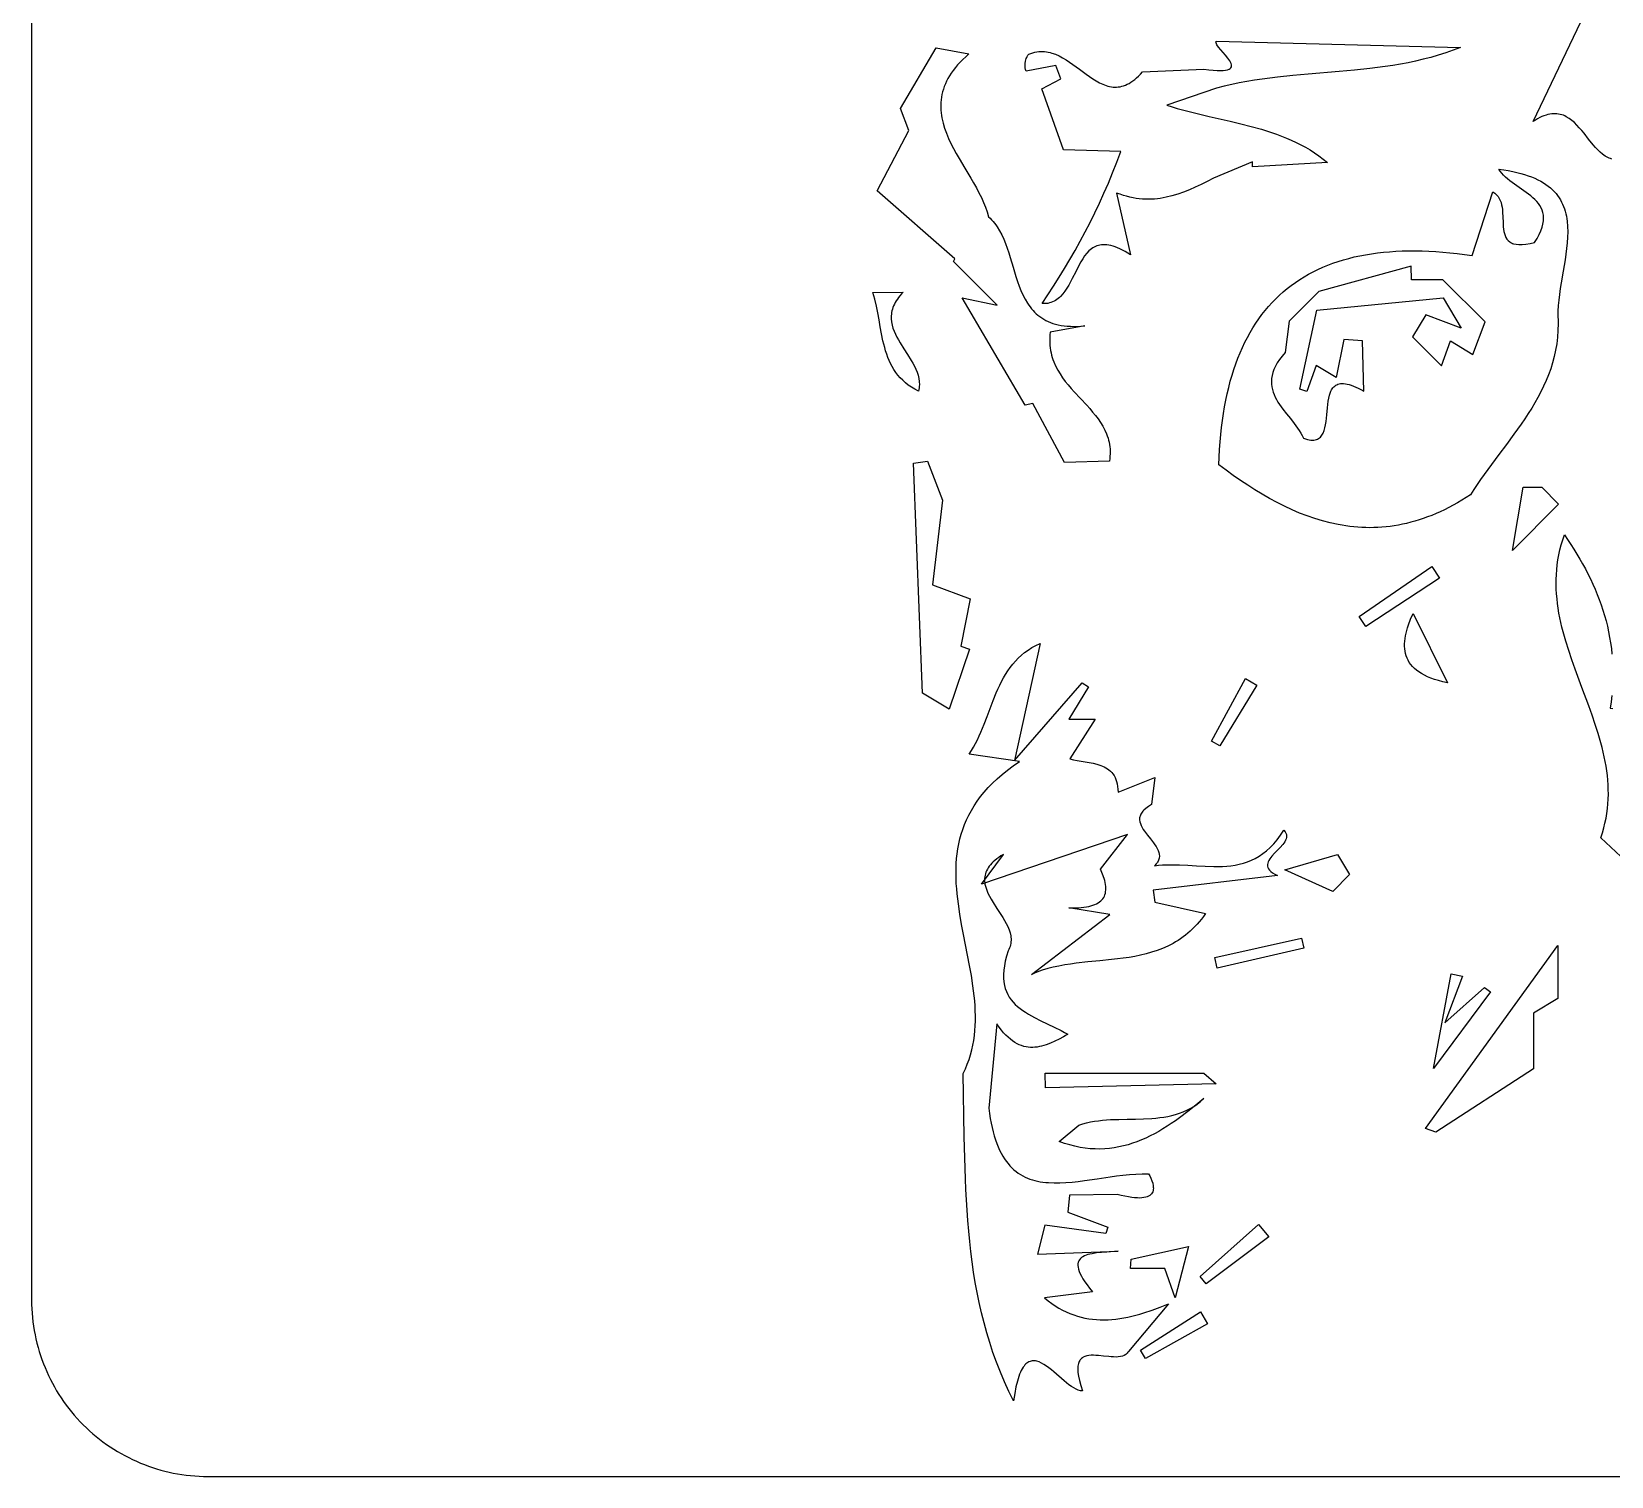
# Model space of a CAD drawing. Header units: metres. Extents: x 0 to 50, y 0 to 50.
# Drawn here: x 0 to 26.89, y 0 to 24.6 of the extents above; entities that cross this region are included whole.
import ezdxf

# ---------------------------------------------------------------- set-up
doc = ezdxf.new("R2010")
doc.units = ezdxf.units.M

msp = doc.modelspace()

# ---------------------------------------------------------------- linework, layer by layer
for points in [[(0, 47), (0, 3), (0, 3), (0.000924, 2.925508), (0.003687, 2.851239), (0.008277, 2.777221), (0.01468, 2.703487), (0.022884, 2.630066), (0.032877, 2.556991), (0.044646, 2.48429), (0.058177, 2.411996), (0.073458, 2.340139), (0.090477, 2.268749), (0.10922, 2.197857), (0.129676, 2.127495), (0.15183, 2.057692), (0.175671, 1.98848), (0.201186, 1.919889), (0.228361, 1.85195), (0.257185, 1.784694), (0.287645, 1.718151), (0.319727, 1.652352), (0.35342, 1.587329), (0.388709, 1.523111), (0.425584, 1.459729), (0.46403, 1.397215), (0.504035, 1.335598), (0.545587, 1.274911), (0.588672, 1.215182), (0.633279, 1.156444), (0.679394, 1.098726), (0.727004, 1.042061), (0.776097, 0.986477), (0.826659, 0.932006), (0.87868, 0.87868), (0.87868, 0.87868), (0.932006, 0.826659), (0.986477, 0.776097), (1.042061, 0.727004), (1.098726, 0.679394), (1.156444, 0.633279), (1.215182, 0.588672), (1.274911, 0.545587), (1.335598, 0.504035), (1.397215, 0.46403), (1.459729, 0.425584), (1.523111, 0.388709), (1.587329, 0.35342), (1.652352, 0.319727), (1.718151, 0.287645), (1.784693, 0.257185), (1.85195, 0.228361), (1.919889, 0.201186), (1.98848, 0.175671), (2.057692, 0.15183), (2.127495, 0.129676), (2.197857, 0.10922), (2.268749, 0.090477), (2.340139, 0.073458), (2.411996, 0.058177), (2.48429, 0.044646), (2.556991, 0.032877), (2.630066, 0.022884), (2.703487, 0.01468), (2.777221, 0.008277), (2.851239, 0.003687), (2.925508, 0.000924), (3, 0)], [(26.895899, 22.432988), (26.871667, 22.439734), (26.847981, 22.448216), (26.824808, 22.458345), (26.802118, 22.470034), (26.779879, 22.483193), (26.736631, 22.513575), (26.694814, 22.548784), (26.654178, 22.588118), (26.614474, 22.63087), (26.575452, 22.676336), (26.498453, 22.772591), (26.421185, 22.871246), (26.381826, 22.919711), (26.34165, 22.966662), (26.300409, 23.011394), (26.257851, 23.053202), (26.213727, 23.091382), (26.167788, 23.125229), (26.119784, 23.154037), (26.09493, 23.166332), (26.069466, 23.177103), (26.04336, 23.186262), (26.016583, 23.193721), (25.989101, 23.199393), (25.960885, 23.203188), (25.931903, 23.205018), (25.902124, 23.204797), (25.871516, 23.202435), (25.840049, 23.197845), (25.80769, 23.190938), (25.77441, 23.181626), (25.740177, 23.169822), (25.704959, 23.155437), (25.668725, 23.138382), (25.631444, 23.118571), (25.593085, 23.095915), (25.553617, 23.070325), (27.109662, 26.329383)], [(15.950078, 24.222714), (15.950078, 24.222714), (15.89751, 24.175701), (15.848453, 24.128838), (15.802827, 24.082124), (15.760551, 24.035557), (15.721542, 23.989136), (15.685721, 23.94286), (15.653005, 23.896726), (15.623315, 23.850733), (15.596568, 23.804879), (15.572684, 23.759163), (15.551581, 23.713583), (15.533178, 23.668138), (15.517394, 23.622826), (15.504148, 23.577645), (15.493359, 23.532594), (15.484946, 23.487671), (15.478827, 23.442874), (15.474921, 23.398202), (15.473148, 23.353654), (15.473426, 23.309227), (15.475673, 23.26492), (15.479809, 23.220732), (15.485753, 23.176661), (15.493424, 23.132705), (15.502739, 23.088862), (15.513619, 23.045132), (15.539747, 22.958), (15.571157, 22.871298), (15.607201, 22.785011), (15.64723, 22.699128), (15.690594, 22.613635), (15.736645, 22.528519), (15.784732, 22.443768), (15.884421, 22.275307), (15.984468, 22.10815), (16.033002, 22.025029), (16.079679, 21.942194), (16.123848, 21.859635), (16.164862, 21.777336), (16.202069, 21.695287), (16.234822, 21.613473), (16.262471, 21.531882), (16.284366, 21.450502), (16.284366, 21.450502), (16.312815, 21.424993), (16.339838, 21.398169), (16.365501, 21.370089), (16.389867, 21.340811), (16.413002, 21.310392), (16.434971, 21.278892), (16.475665, 21.212879), (16.512467, 21.143237), (16.545893, 21.070431), (16.576461, 20.994927), (16.604688, 20.91719), (16.631089, 20.837685), (16.656182, 20.756879), (16.704512, 20.593222), (16.75381, 20.429943), (16.780115, 20.349608), (16.808212, 20.270764), (16.838619, 20.193877), (16.871853, 20.119411), (16.90843, 20.047832), (16.948866, 19.979605), (16.970694, 19.946894), (16.99368, 19.915196), (17.017889, 19.884569), (17.043387, 19.855071), (17.070237, 19.82676), (17.098504, 19.799694), (17.128254, 19.773932), (17.159549, 19.749532), (17.192456, 19.726552), (17.227038, 19.705049), (17.26336, 19.685083), (17.301488, 19.666712), (17.341485, 19.649993), (17.383415, 19.634985), (17.427345, 19.621745), (17.473337, 19.610333), (17.521458, 19.600807), (17.571771, 19.593224), (17.62434, 19.587643), (17.679232, 19.584121), (17.73651, 19.582718), (17.796238, 19.583491), (17.858483, 19.586498), (17.923307, 19.591798), (17.335021, 19.485568), (17.335021, 19.485568), (17.330513, 19.437924), (17.32798, 19.391418), (17.327357, 19.346014), (17.32858, 19.301678), (17.331585, 19.258375), (17.336307, 19.216071), (17.342681, 19.174732), (17.350644, 19.134323), (17.360131, 19.094808), (17.371077, 19.056154), (17.383418, 19.018327), (17.39709, 18.98129), (17.428169, 18.909453), (17.463797, 18.840367), (17.503459, 18.773754), (17.546641, 18.709339), (17.592827, 18.646844), (17.641502, 18.585994), (17.692149, 18.52651), (17.744255, 18.468117), (17.85078, 18.353497), (17.956954, 18.239918), (18.008621, 18.182828), (18.058654, 18.125169), (18.106539, 18.066663), (18.151759, 18.007035), (18.1938, 17.946007), (18.232145, 17.883303), (18.266281, 17.818647), (18.295692, 17.75176), (18.308464, 17.717395), (18.319862, 17.682368), (18.329821, 17.646646), (18.338276, 17.610193), (18.345163, 17.572975), (18.350419, 17.534958), (18.353977, 17.496107), (18.355775, 17.456387), (18.355747, 17.415764), (18.35383, 17.374204), (18.349958, 17.331671), (18.344067, 17.288131), (17.579003, 17.26386), (17.042462, 18.269874), (16.910996, 18.241702), (15.837441, 20.071309), (16.436051, 19.943035), (15.689705, 20.689381), (15.713234, 20.730902), (14.39111, 21.889464), (14.929646, 22.919912), (14.788369, 23.292369), (15.394664, 24.326636), (15.950078, 24.222714)], [(24.320646, 24.334966), (24.320646, 24.334966), (24.194502, 24.286366), (24.067773, 24.241927), (23.940493, 24.201408), (23.812697, 24.164565), (23.684422, 24.131156), (23.555702, 24.10094), (23.426572, 24.073673), (23.297068, 24.049113), (23.167226, 24.027019), (23.037079, 24.007147), (22.906665, 23.989256), (22.776018, 23.973103), (22.514166, 23.945041), (22.251806, 23.921024), (21.726692, 23.877368), (21.464503, 23.853852), (21.202936, 23.826626), (21.072474, 23.811015), (20.942274, 23.793751), (20.81237, 23.774589), (20.682798, 23.753288), (20.553594, 23.729606), (20.424792, 23.7033), (20.296428, 23.674127), (20.168538, 23.641846), (19.320402, 23.350123), (19.320402, 23.350123), (19.409458, 23.322415), (19.498888, 23.29614), (19.678626, 23.247246), (19.859136, 23.20215), (20.039936, 23.159563), (20.400482, 23.076757), (20.579266, 23.03396), (20.756414, 22.988513), (20.931447, 22.939128), (21.018019, 22.912555), (21.103882, 22.884514), (21.188976, 22.854843), (21.273239, 22.823382), (21.356613, 22.789969), (21.439037, 22.754443), (21.52045, 22.716642), (21.600793, 22.676407), (21.680005, 22.633574), (21.758027, 22.587984), (21.834798, 22.539474), (21.910257, 22.487885), (21.984346, 22.433054), (22.057003, 22.37482), (20.779952, 22.298689), (20.781862, 22.386767), (20.115119, 22.105008), (20.115119, 22.105008), (20.010113, 22.052052), (19.907079, 22.00159), (19.805653, 21.954155), (19.705468, 21.910276), (19.60616, 21.870485), (19.507363, 21.835314), (19.408711, 21.805292), (19.309839, 21.78095), (19.260206, 21.771076), (19.210381, 21.762821), (19.160318, 21.756252), (19.109972, 21.751434), (19.059296, 21.748436), (19.008246, 21.747322), (18.956775, 21.748159), (18.904838, 21.751013), (18.852388, 21.755952), (18.799381, 21.763041), (18.745771, 21.772347), (18.691512, 21.783935), (18.636557, 21.797873), (18.580863, 21.814227), (18.524382, 21.833063), (18.46707, 21.854448), (18.703867, 20.79916), (18.703867, 20.79916), (18.656081, 20.829707), (18.610122, 20.857064), (18.56594, 20.881319), (18.523482, 20.902559), (18.482698, 20.920872), (18.443538, 20.936345), (18.405948, 20.949066), (18.36988, 20.959123), (18.33528, 20.966602), (18.302099, 20.971592), (18.270286, 20.97418), (18.239788, 20.974454), (18.210556, 20.9725), (18.182538, 20.968408), (18.155682, 20.962263), (18.129938, 20.954155), (18.105255, 20.944169), (18.081581, 20.932394), (18.058866, 20.918918), (18.037058, 20.903828), (18.016106, 20.887211), (17.99596, 20.869154), (17.957877, 20.829075), (17.922402, 20.78429), (17.889126, 20.735499), (17.857638, 20.683403), (17.827532, 20.628703), (17.769826, 20.514287), (17.712737, 20.397856), (17.683402, 20.340635), (17.652994, 20.28501), (17.621105, 20.231683), (17.587327, 20.181353), (17.551249, 20.134721), (17.512464, 20.092487), (17.491929, 20.073238), (17.470563, 20.055351), (17.448316, 20.038914), (17.425136, 20.024014), (17.400973, 20.010738), (17.375775, 19.999175), (17.349492, 19.989412), (17.322071, 19.981536), (17.293463, 19.975635), (17.263616, 19.971796), (17.232478, 19.970107), (17.2, 19.970656), (17.2, 19.970656), (17.298373, 20.119088), (17.394875, 20.268299), (17.48948, 20.418507), (17.582164, 20.569933), (17.672902, 20.722796), (17.76167, 20.877314), (17.848443, 21.033708), (17.933196, 21.192195), (18.015904, 21.352997), (18.096544, 21.516331), (18.175089, 21.682418), (18.251517, 21.851476), (18.325801, 22.023724), (18.397918, 22.199383), (18.467842, 22.378671), (18.535549, 22.561808), (17.561483, 22.588324), (17.194403, 23.625548), (17.51704, 23.796355), (17.432039, 24.024503), (16.927018, 23.931848), (16.927018, 23.931848), (16.917607, 23.955294), (16.911039, 23.985682), (16.908033, 24.021291), (16.909305, 24.060399), (16.915576, 24.101286), (16.92081, 24.121858), (16.927563, 24.142229), (16.935924, 24.162183), (16.945984, 24.181507), (16.957833, 24.199984), (16.971559, 24.217399), (16.971559, 24.217399), (17.006373, 24.231167), (17.040793, 24.242431), (17.074832, 24.251284), (17.1085, 24.257818), (17.141811, 24.262127), (17.174776, 24.264303), (17.207408, 24.264439), (17.239717, 24.262628), (17.271717, 24.258963), (17.303419, 24.253536), (17.334835, 24.246441), (17.365978, 24.23777), (17.42749, 24.216071), (17.488052, 24.189183), (17.547759, 24.157848), (17.606708, 24.122809), (17.664995, 24.084807), (17.722715, 24.044587), (17.836842, 23.960458), (17.949858, 23.876364), (18.00619, 23.836185), (18.062532, 23.798243), (18.11898, 23.76328), (18.175632, 23.732038), (18.232582, 23.705259), (18.289927, 23.683687), (18.318778, 23.675086), (18.347763, 23.668064), (18.376896, 23.662716), (18.406187, 23.659133), (18.435649, 23.657408), (18.465294, 23.657635), (18.495133, 23.659906), (18.52518, 23.664314), (18.555446, 23.670952), (18.585942, 23.679913), (18.616681, 23.691289), (18.647676, 23.705173), (18.678937, 23.721658), (18.710477, 23.740837), (18.742308, 23.762803), (18.774442, 23.787649), (18.806891, 23.815467), (18.839667, 23.84635), (18.872782, 23.880391), (18.906249, 23.917682), (19.951378, 23.962614), (19.951378, 23.962614), (20.036026, 23.951325), (20.110837, 23.943592), (20.176293, 23.939228), (20.232871, 23.938046), (20.281051, 23.93986), (20.321313, 23.944482), (20.354136, 23.951726), (20.379999, 23.961404), (20.399381, 23.973331), (20.412762, 23.987318), (20.420621, 24.00318), (20.423438, 24.020729), (20.421692, 24.039779), (20.415861, 24.060142), (20.406426, 24.081633), (20.393866, 24.104063), (20.378659, 24.127246), (20.361286, 24.150995), (20.321958, 24.199445), (20.238391, 24.294918), (20.201822, 24.338951), (20.173842, 24.378522), (20.164271, 24.396167), (20.158286, 24.412136), (20.156365, 24.426242), (20.158988, 24.438298), (24.320646, 24.334966)], [(24.971812, 22.261159), (24.971812, 22.261159), (25.054028, 22.249717), (25.132514, 22.23672), (25.207348, 22.222201), (25.27861, 22.206191), (25.346376, 22.188724), (25.410726, 22.169832), (25.471738, 22.149547), (25.52949, 22.127903), (25.584061, 22.104931), (25.635528, 22.080664), (25.68397, 22.055136), (25.729466, 22.028378), (25.772094, 22.000423), (25.811932, 21.971304), (25.849058, 21.941053), (25.883551, 21.909703), (25.915489, 21.877286), (25.94495, 21.843835), (25.972013, 21.809383), (25.996756, 21.773962), (26.019257, 21.737605), (26.039595, 21.700344), (26.057848, 21.662212), (26.074095, 21.623241), (26.088413, 21.583465), (26.10088, 21.542915), (26.111576, 21.501625), (26.120579, 21.459626), (26.127966, 21.416952), (26.133817, 21.373635), (26.141221, 21.285201), (26.143418, 21.194587), (26.141035, 21.102053), (26.134697, 21.007859), (26.125031, 20.912266), (26.112665, 20.815534), (26.098223, 20.717925), (26.065624, 20.521116), (26.032245, 20.323925), (26.016829, 20.225838), (26.003099, 20.128437), (25.99168, 20.031983), (25.983199, 19.936736), (25.978282, 19.842958), (25.977557, 19.750909), (25.977557, 19.750909), (25.980049, 19.690579), (25.981027, 19.630953), (25.978572, 19.513754), (25.970463, 19.3992), (25.95697, 19.287175), (25.938363, 19.177567), (25.914912, 19.070261), (25.886888, 18.965144), (25.854561, 18.862103), (25.8182, 18.761023), (25.778077, 18.661791), (25.734461, 18.564293), (25.687622, 18.468415), (25.637832, 18.374044), (25.58536, 18.281066), (25.530475, 18.189367), (25.47345, 18.098834), (25.414553, 18.009353), (25.354055, 17.92081), (25.229337, 17.746083), (25.101458, 17.573744), (24.972579, 17.402883), (24.844861, 17.23259), (24.720468, 17.061956), (24.660194, 16.976227), (24.601561, 16.890071), (24.544839, 16.803376), (24.4903, 16.716026), (24.4903, 16.716026), (24.415867, 16.667878), (24.34171, 16.622093), (24.267825, 16.578641), (24.194212, 16.537495), (24.120869, 16.498627), (24.047794, 16.462009), (23.974985, 16.427612), (23.902441, 16.395409), (23.83016, 16.365371), (23.758139, 16.337471), (23.686378, 16.311679), (23.614875, 16.287969), (23.543627, 16.266311), (23.472633, 16.246679), (23.401892, 16.229043), (23.331401, 16.213376), (23.261159, 16.19965), (23.191164, 16.187836), (23.121414, 16.177906), (23.051908, 16.169833), (22.982643, 16.163588), (22.913619, 16.159142), (22.844833, 16.156469), (22.776283, 16.15554), (22.707968, 16.156326), (22.639886, 16.1588), (22.572035, 16.162934), (22.504413, 16.168699), (22.43702, 16.176068), (22.369852, 16.185011), (22.302908, 16.195502), (22.236187, 16.207512), (22.103406, 16.235977), (21.971492, 16.27018), (21.840434, 16.309898), (21.710216, 16.354905), (21.580825, 16.404977), (21.452247, 16.459888), (21.324467, 16.519415), (21.197472, 16.583331), (21.071247, 16.651413), (20.945778, 16.723435), (20.821053, 16.799173), (20.697055, 16.878402), (20.573772, 16.960897), (20.451189, 17.046434), (20.329292, 17.134786), (20.208068, 17.225731), (20.208068, 17.225731), (20.212779, 17.358109), (20.219577, 17.487949), (20.228457, 17.615256), (20.239413, 17.740034), (20.252441, 17.862289), (20.267537, 17.982026), (20.284695, 18.099249), (20.303911, 18.213965), (20.325179, 18.326178), (20.348495, 18.435893), (20.373855, 18.543115), (20.401252, 18.647849), (20.430683, 18.750101), (20.462143, 18.849874), (20.495627, 18.947176), (20.53113, 19.04201), (20.568646, 19.134381), (20.608173, 19.224295), (20.649704, 19.311757), (20.693234, 19.396772), (20.73876, 19.479344), (20.786276, 19.559479), (20.835777, 19.637182), (20.887258, 19.712459), (20.940716, 19.785313), (20.996144, 19.855751), (21.053538, 19.923777), (21.112893, 19.989396), (21.174205, 20.052613), (21.237468, 20.113434), (21.302679, 20.171864), (21.369831, 20.227907), (21.43892, 20.281568), (21.509942, 20.332854), (21.582891, 20.381768), (21.657763, 20.428316), (21.734553, 20.472503), (21.813256, 20.514334), (21.893867, 20.553814), (21.976381, 20.590948), (22.060794, 20.625741), (22.147101, 20.658198), (22.235297, 20.688325), (22.325377, 20.716126), (22.417337, 20.741607), (22.511171, 20.764772), (22.606875, 20.785627), (22.704443, 20.804176), (22.803872, 20.820425), (22.905156, 20.834379), (23.008291, 20.846043), (23.113271, 20.855422), (23.220092, 20.86252), (23.328749, 20.867344), (23.439237, 20.869898), (23.551551, 20.870187), (23.665687, 20.868216), (23.78164, 20.863991), (23.899405, 20.857516), (24.018977, 20.848796), (24.140351, 20.837837), (24.263523, 20.824643), (24.388487, 20.809221), (24.515239, 20.791573), (24.86687, 21.871707), (24.86687, 21.871707), (24.885334, 21.860962), (24.902415, 21.849315), (24.932649, 21.823468), (24.958019, 21.794482), (24.978968, 21.762675), (24.995944, 21.728363), (25.009392, 21.691863), (25.019756, 21.653492), (25.027483, 21.613565), (25.033019, 21.572401), (25.036809, 21.530316), (25.040932, 21.444648), (25.043417, 21.359096), (25.04783, 21.276194), (25.051873, 21.236528), (25.057734, 21.198475), (25.06586, 21.162351), (25.076695, 21.128474), (25.090686, 21.097159), (25.108277, 21.068724), (25.129915, 21.043485), (25.156045, 21.021759), (25.170934, 21.012312), (25.187112, 21.003862), (25.204637, 20.99645), (25.223563, 20.990113), (25.265842, 20.980826), (25.314396, 20.97632), (25.369669, 20.97691), (25.432108, 20.982913), (25.502158, 20.994647), (25.580265, 21.012427), (25.580265, 21.012427), (25.623252, 21.082427), (25.658542, 21.148591), (25.686503, 21.211101), (25.707506, 21.270142), (25.721919, 21.325898), (25.730114, 21.378552), (25.73246, 21.428289), (25.729326, 21.475292), (25.721083, 21.519744), (25.7081, 21.561831), (25.690747, 21.601735), (25.669394, 21.639641), (25.64441, 21.675732), (25.616166, 21.710192), (25.585032, 21.743205), (25.551376, 21.774954), (25.51557, 21.805625), (25.477982, 21.8354), (25.398942, 21.892998), (25.235758, 22.005536), (25.157531, 22.063418), (25.120553, 22.093405), (25.085492, 22.124335), (25.052718, 22.156391), (25.0226, 22.189758), (24.995508, 22.224619), (24.971812, 22.261159)], [(21.910135, 20.175693), (21.405392, 19.67095), (21.334669, 19.140043), (21.334669, 19.140043), (21.283108, 19.078831), (21.238679, 19.019488), (21.201065, 18.961927), (21.169948, 18.906062), (21.14501, 18.851806), (21.125935, 18.799074), (21.112404, 18.74778), (21.104101, 18.697837), (21.100708, 18.649158), (21.101908, 18.601659), (21.107383, 18.555253), (21.116815, 18.509853), (21.129888, 18.465373), (21.146284, 18.421727), (21.165685, 18.37883), (21.187774, 18.336595), (21.212235, 18.294935), (21.238748, 18.253765), (21.296665, 18.172548), (21.358985, 18.092256), (21.42317, 18.012199), (21.486681, 17.931687), (21.546978, 17.850031), (21.575127, 17.808559), (21.601521, 17.766542), (21.625841, 17.723895), (21.647771, 17.680531), (21.647771, 17.680531), (21.682413, 17.668298), (21.714866, 17.658872), (21.745206, 17.652155), (21.773511, 17.648048), (21.799859, 17.646454), (21.824327, 17.647275), (21.846991, 17.650414), (21.86793, 17.655772), (21.887221, 17.663252), (21.904941, 17.672757), (21.921167, 17.684187), (21.935978, 17.697446), (21.949449, 17.712436), (21.961659, 17.729059), (21.972684, 17.747217), (21.982603, 17.766812), (21.99943, 17.809924), (22.012757, 17.857613), (22.023203, 17.909096), (22.031388, 17.963591), (22.043446, 18.078489), (22.053881, 18.196049), (22.060037, 18.253872), (22.067643, 18.310014), (22.077318, 18.363693), (22.089681, 18.414127), (22.10535, 18.460533), (22.114618, 18.481981), (22.124945, 18.502129), (22.136407, 18.520879), (22.149083, 18.538133), (22.16305, 18.553794), (22.178384, 18.567764), (22.195164, 18.579944), (22.213466, 18.590238), (22.233369, 18.598547), (22.254949, 18.604773), (22.278283, 18.60882), (22.30345, 18.610588), (22.330526, 18.609981), (22.359588, 18.606901), (22.390715, 18.601249), (22.423983, 18.592928), (22.45947, 18.58184), (22.497252, 18.567888), (22.537408, 18.550973), (22.580015, 18.530999), (22.62515, 18.507866), (22.672891, 18.481478), (22.65245, 19.338401), (22.333739, 19.360985), (22.202124, 18.714871), (21.861416, 18.919296), (21.701553, 18.475233), (21.582451, 18.513751), (21.876185, 19.858743), (24.022342, 20.068974), (24.330969, 19.554595), (23.729615, 19.782695), (23.502009, 19.403352), (23.994873, 18.910488), (24.14769, 19.334982), (24.528293, 19.106621), (24.737562, 19.658331), (24.018277, 20.377616), (23.483823, 20.377616), (23.477509, 20.608334), (21.910135, 20.175693)], [(14.833365, 20.166652), (14.833365, 20.166652), (14.805269, 20.136154), (14.779532, 20.10597), (14.756088, 20.076089), (14.734873, 20.046504), (14.715822, 20.017206), (14.69887, 19.988186), (14.683954, 19.959435), (14.671007, 19.930944), (14.659966, 19.902705), (14.650766, 19.874709), (14.643342, 19.846947), (14.63763, 19.81941), (14.633565, 19.792089), (14.631082, 19.764976), (14.630605, 19.711338), (14.635681, 19.658425), (14.645793, 19.606168), (14.660425, 19.554494), (14.679059, 19.503336), (14.701178, 19.452621), (14.726265, 19.40228), (14.753802, 19.352243), (14.783273, 19.302439), (14.845946, 19.20325), (14.910147, 19.104151), (14.971739, 19.00458), (15.000263, 18.954441), (15.026584, 18.903973), (15.050183, 18.853107), (15.070545, 18.80177), (15.087151, 18.749894), (15.099485, 18.697408), (15.107029, 18.644242), (15.109266, 18.590325), (15.108233, 18.563063), (15.10568, 18.535587), (15.101541, 18.507888), (15.095752, 18.479958), (15.095752, 18.479958), (15.033234, 18.512732), (14.975175, 18.547793), (14.921373, 18.585038), (14.871632, 18.624367), (14.825752, 18.665679), (14.783535, 18.708871), (14.744781, 18.753844), (14.709291, 18.800495), (14.676867, 18.848723), (14.64731, 18.898427), (14.620422, 18.949506), (14.596002, 19.001859), (14.573853, 19.055383), (14.553775, 19.109979), (14.535571, 19.165544), (14.51904, 19.221978), (14.490204, 19.337045), (14.465677, 19.45437), (14.443869, 19.573144), (14.423189, 19.692555), (14.402046, 19.811795), (14.37885, 19.930051), (14.352009, 20.046516), (14.336725, 20.103822), (14.319933, 20.160377), (14.833365, 20.166652)], [(15.249229, 17.289787), (15.500931, 16.621807), (15.332416, 15.184472), (15.974157, 14.941053), (15.813612, 14.138325), (15.96098, 14.086), (15.61691, 13.063646), (15.163567, 13.335652), (15.007748, 17.253512), (15.249229, 17.289787)], [(25.386492, 16.844283), (25.700816, 16.844283), (25.989487, 16.555612), (25.203534, 15.769659), (25.386492, 16.844283)], [(28.070886, 9.601487), (26.706239, 10.875305), (26.706239, 10.875305), (26.733864, 10.958859), (26.757897, 11.04205), (26.778454, 11.124888), (26.795652, 11.207388), (26.809608, 11.289563), (26.820438, 11.371426), (26.828258, 11.45299), (26.833185, 11.534268), (26.835336, 11.615274), (26.834826, 11.69602), (26.831773, 11.776519), (26.826293, 11.856785), (26.818503, 11.936832), (26.808519, 12.016671), (26.796457, 12.096316), (26.782435, 12.175781), (26.766568, 12.255078), (26.748973, 12.334221), (26.729767, 12.413223), (26.709066, 12.492096), (26.663646, 12.649512), (26.613645, 12.806572), (26.559994, 12.963383), (26.503627, 13.120049), (26.38647, 13.433369), (26.269632, 13.747373), (26.213662, 13.904894), (26.160568, 14.062902), (26.111282, 14.221501), (26.066737, 14.380796), (26.046533, 14.460738), (26.027863, 14.540894), (26.010845, 14.621276), (25.995594, 14.701898), (25.982228, 14.782773), (25.970862, 14.863914), (25.961613, 14.945334), (25.954598, 15.027047), (25.949933, 15.109066), (25.947735, 15.191403), (25.94812, 15.274072), (25.951205, 15.357086), (25.957106, 15.440458), (25.965939, 15.524202), (25.977823, 15.608329), (25.992871, 15.692855), (26.011203, 15.777791), (26.032933, 15.863151), (26.058178, 15.948948), (26.087055, 16.035195)], [(26.087055, 16.035195), (26.087055, 16.035195), (26.142885, 15.953599), (26.197209, 15.871515), (26.249973, 15.788925), (26.301126, 15.705808), (26.350616, 15.622145), (26.398388, 15.537915), (26.444391, 15.4531), (26.488573, 15.367679), (26.53088, 15.281633), (26.571259, 15.194942), (26.60966, 15.107586), (26.646027, 15.019546), (26.68031, 14.930802), (26.712456, 14.841333), (26.742411, 14.751121), (26.770124, 14.660145), (26.795541, 14.568387), (26.81861, 14.475825), (26.839279, 14.382441), (26.857495, 14.288214), (26.873204, 14.193125), (26.886356, 14.097155), (26.896896, 14.000282)], [(23.959632, 15.297944), (22.707345, 14.474523), (22.592735, 14.645183), (23.829131, 15.492122), (23.959632, 15.297944)], [(23.511581, 14.694948), (24.097959, 13.514656), (24.097959, 13.514656), (24.019947, 13.532044), (23.947078, 13.551138), (23.879224, 13.571894), (23.816254, 13.594268), (23.758041, 13.618213), (23.704454, 13.643686), (23.655364, 13.670641), (23.610642, 13.699034), (23.570159, 13.728819), (23.533786, 13.759952), (23.501392, 13.792387), (23.47285, 13.826081), (23.448028, 13.860987), (23.4268, 13.897061), (23.409034, 13.934259), (23.394602, 13.972535), (23.383374, 14.011844), (23.375221, 14.052141), (23.370015, 14.093382), (23.367625, 14.135522), (23.367922, 14.178515), (23.370777, 14.222318), (23.376061, 14.266884), (23.383645, 14.312169), (23.393399, 14.358128), (23.405193, 14.404717), (23.4189, 14.45189), (23.434388, 14.499602), (23.470196, 14.596466), (23.511581, 14.694948)], [(17.166746, 14.184971), (16.727424, 12.193457), (17.879414, 13.512368), (17.990744, 13.446549), (17.655178, 12.895263), (18.10352, 12.895263), (17.671586, 12.22045), (17.671586, 12.22045), (17.731905, 12.203383), (17.795723, 12.189653), (17.86203, 12.178016), (17.929815, 12.167227), (17.998067, 12.156041), (18.065775, 12.143215), (18.131928, 12.127503), (18.195514, 12.10766), (18.22603, 12.095801), (18.255524, 12.082443), (18.283872, 12.06743), (18.310947, 12.050607), (18.336621, 12.031817), (18.36077, 12.010906), (18.383266, 11.987718), (18.403984, 11.962098), (18.422796, 11.933889), (18.439577, 11.902936), (18.4542, 11.869083), (18.466538, 11.832176), (18.476466, 11.792058), (18.483857, 11.748574), (18.488585, 11.701568), (18.490522, 11.650885), (19.119117, 11.899276), (19.062686, 11.440361), (19.062686, 11.440361), (19.008491, 11.407886), (18.963585, 11.375409), (18.927398, 11.342931), (18.912396, 11.326692), (18.89936, 11.310451), (18.888219, 11.29421), (18.878902, 11.277968), (18.871338, 11.261724), (18.865455, 11.24548), (18.861182, 11.229235), (18.858448, 11.212988), (18.857312, 11.18049), (18.861478, 11.147986), (18.870374, 11.115475), (18.883433, 11.082956), (18.900084, 11.050429), (18.919758, 11.017891), (18.941885, 10.985344), (18.991219, 10.920216), (19.043528, 10.855037), (19.094257, 10.789801), (19.117604, 10.75716), (19.138847, 10.724502), (19.157416, 10.691827), (19.172741, 10.659134), (19.184253, 10.626422), (19.191383, 10.59369), (19.193559, 10.560938), (19.190214, 10.528164), (19.186292, 10.511769), (19.180777, 10.495369), (19.173596, 10.478962), (19.164678, 10.46255), (19.153953, 10.446132), (19.141348, 10.429708), (19.110217, 10.396842), (19.110217, 10.396842), (19.179224, 10.405906), (19.249083, 10.412002), (19.319707, 10.415491), (19.391011, 10.416733), (19.462908, 10.416089), (19.535311, 10.413919), (19.681291, 10.406443), (19.828259, 10.39719), (19.975523, 10.389042), (20.122392, 10.384883), (20.195461, 10.385201), (20.268173, 10.387598), (20.34044, 10.392434), (20.412175, 10.40007), (20.483293, 10.410866), (20.553707, 10.425182), (20.62333, 10.44338), (20.692077, 10.465819), (20.759859, 10.49286), (20.826592, 10.524863), (20.892188, 10.56219), (20.956561, 10.6052), (21.019624, 10.654254), (21.081292, 10.709712), (21.141478, 10.771935), (21.200094, 10.841283), (21.257056, 10.918117), (21.312275, 11.002797), (21.312275, 11.002797), (21.332876, 10.978805), (21.347221, 10.954697), (21.355782, 10.930483), (21.359031, 10.906176), (21.357436, 10.881786), (21.35147, 10.857326), (21.341604, 10.832806), (21.328308, 10.808238), (21.312053, 10.783633), (21.293311, 10.759003), (21.250245, 10.709714), (21.154977, 10.611339), (21.110309, 10.562437), (21.090365, 10.538096), (21.072642, 10.513846), (21.05761, 10.489696), (21.045741, 10.465659), (21.037506, 10.441745), (21.033375, 10.417967), (21.03382, 10.394335), (21.039311, 10.370862), (21.050319, 10.347558), (21.067314, 10.324435), (21.090769, 10.301505), (21.121154, 10.278779), (21.158939, 10.256269), (21.204596, 10.233985), (19.090566, 9.982191), (19.119117, 9.777616), (19.981834, 9.58593), (19.981834, 9.58593), (19.946393, 9.536828), (19.910226, 9.489907), (19.873351, 9.445114), (19.835786, 9.402393), (19.797551, 9.361688), (19.758663, 9.322946), (19.719141, 9.28611), (19.679003, 9.251126), (19.638268, 9.217938), (19.596954, 9.186492), (19.555079, 9.156733), (19.512663, 9.128605), (19.469722, 9.102054), (19.426277, 9.077024), (19.337943, 9.031309), (19.24781, 8.991019), (19.156023, 8.955714), (19.062731, 8.924953), (18.96808, 8.898297), (18.872218, 8.875305), (18.775292, 8.855536), (18.677449, 8.83855), (18.578836, 8.823908), (18.479602, 8.811168), (18.379892, 8.79989), (18.179637, 8.77996), (17.979249, 8.760594), (17.779906, 8.73827), (17.680994, 8.724898), (17.582786, 8.709465), (17.485428, 8.691532), (17.389067, 8.670657), (17.293851, 8.646401), (17.199928, 8.618322), (17.107443, 8.585982), (17.016545, 8.548939), (18.351303, 9.569773), (17.654589, 9.680112), (17.654589, 9.680112), (17.76471, 9.681285), (17.815508, 9.683854), (17.863504, 9.687745), (17.908729, 9.692962), (17.951212, 9.699504), (17.990984, 9.707374), (18.028075, 9.716573), (18.062514, 9.727102), (18.094332, 9.738963), (18.123558, 9.752158), (18.150224, 9.766687), (18.174358, 9.782552), (18.195992, 9.799754), (18.215154, 9.818296), (18.231876, 9.838178), (18.246187, 9.859401), (18.258117, 9.881968), (18.267696, 9.90588), (18.274955, 9.931137), (18.279924, 9.957742), (18.282631, 9.985696), (18.283109, 10.015001), (18.281385, 10.045657), (18.277492, 10.077666), (18.271458, 10.11103), (18.263315, 10.14575), (18.253091, 10.181827), (18.226523, 10.25806), (18.191995, 10.33974), (18.652295, 10.928376), (16.169326, 10.084035), (16.538764, 10.591669), (16.538764, 10.591669), (16.49862, 10.566487), (16.461574, 10.541281), (16.427539, 10.516051), (16.396429, 10.490796), (16.368158, 10.465518), (16.342639, 10.440216), (16.319787, 10.414892), (16.299514, 10.389545), (16.281735, 10.364176), (16.266363, 10.338785), (16.253313, 10.313374), (16.242497, 10.287941), (16.23383, 10.262489), (16.227226, 10.237016), (16.222597, 10.211524), (16.219858, 10.186013), (16.218923, 10.160483), (16.219706, 10.134935), (16.222119, 10.109369), (16.226077, 10.083786), (16.238282, 10.03257), (16.255632, 9.981289), (16.277435, 9.929947), (16.303003, 9.878547), (16.331644, 9.827094), (16.362669, 9.775589), (16.42911, 9.67244), (16.496804, 9.569128), (16.529396, 9.51742), (16.560232, 9.46568), (16.588621, 9.413914), (16.613872, 9.362123), (16.635297, 9.310312), (16.652205, 9.258484), (16.663905, 9.206642), (16.667587, 9.180717), (16.669709, 9.15479), (16.670183, 9.128861), (16.668924, 9.102931), (16.665846, 9.076999), (16.660863, 9.051067), (16.653887, 9.025136), (16.644834, 8.999204), (16.633616, 8.973273), (16.620147, 8.947344), (16.620147, 8.947344), (16.592801, 8.85805), (16.571465, 8.773768), (16.555921, 8.694286), (16.545947, 8.619393), (16.541324, 8.548879), (16.541831, 8.482533), (16.54725, 8.420143), (16.557359, 8.361498), (16.571939, 8.306388), (16.590771, 8.254601), (16.613633, 8.205927), (16.640305, 8.160155), (16.670569, 8.117073), (16.704204, 8.07647), (16.74099, 8.038136), (16.780707, 8.00186), (16.823134, 7.96743), (16.868053, 7.934636), (16.915243, 7.903267), (16.964484, 7.873111), (17.015556, 7.843957), (17.068239, 7.815596), (17.177558, 7.760403), (17.405852, 7.650235), (17.521305, 7.591883), (17.578589, 7.561152), (17.635284, 7.529102), (17.635284, 7.529102), (17.562439, 7.487777), (17.488977, 7.447899), (17.414959, 7.410655), (17.340448, 7.377232), (17.265503, 7.348817), (17.227888, 7.336857), (17.190187, 7.326595), (17.152409, 7.318177), (17.114562, 7.311753), (17.076652, 7.307471), (17.038687, 7.305479), (17.000676, 7.305926), (16.962625, 7.308959), (16.924543, 7.314727), (16.886438, 7.323378), (16.848316, 7.335062), (16.810185, 7.349925), (16.772054, 7.368116), (16.733929, 7.389785), (16.695819, 7.415078), (16.657731, 7.444145), (16.619673, 7.477133), (16.581653, 7.514191), (16.543677, 7.555467), (16.505755, 7.601111), (16.467893, 7.651269), (16.430099, 7.70609), (16.293061, 6.269185), (16.293061, 6.269185), (16.304271, 6.181223), (16.317109, 6.09721), (16.331545, 6.017063), (16.347547, 5.940699), (16.365086, 5.868036), (16.38413, 5.79899), (16.404648, 5.733479), (16.42661, 5.67142), (16.449984, 5.612731), (16.474741, 5.557328), (16.500849, 5.505129), (16.528277, 5.456051), (16.556994, 5.410011), (16.58697, 5.366926), (16.618174, 5.326714), (16.650576, 5.289291), (16.684143, 5.254576), (16.718846, 5.222484), (16.754654, 5.192935), (16.791535, 5.165844), (16.829459, 5.141128), (16.868396, 5.118706), (16.908314, 5.098494), (16.949182, 5.080409), (16.990971, 5.06437), (17.033648, 5.050292), (17.077184, 5.038093), (17.121546, 5.02769), (17.166706, 5.019001), (17.212631, 5.011943), (17.259291, 5.006433), (17.306655, 5.002388), (17.403372, 4.998362), (17.502535, 4.999204), (17.603899, 5.00425), (17.707216, 5.01284), (17.812241, 5.024309), (17.918726, 5.037997), (18.135092, 5.069377), (18.354342, 5.101682), (18.464433, 5.116526), (18.574505, 5.129614), (18.684313, 5.140283), (18.793609, 5.147873), (18.902147, 5.15172), (19.009681, 5.151161), (19.009681, 5.151161), (19.030204, 5.115715), (19.049746, 5.076613), (19.066976, 5.035029), (19.080563, 4.992139), (19.089177, 4.949117), (19.091203, 4.927923), (19.091486, 4.907137), (19.089861, 4.886905), (19.086161, 4.867373), (19.08022, 4.84869), (19.071871, 4.831001), (19.060948, 4.814453), (19.047285, 4.799194), (19.030715, 4.785369), (19.011072, 4.773126), (18.98819, 4.762612), (18.961902, 4.753973), (18.932043, 4.747356), (18.898445, 4.742908), (18.860942, 4.740776), (18.819369, 4.741107), (18.773558, 4.744046), (18.723343, 4.749742), (18.668559, 4.758341), (18.609038, 4.76999), (18.544615, 4.784835), (18.475123, 4.803024), (17.664215, 4.789381), (17.634398, 4.502407), (18.317562, 4.244983), (18.283529, 4.134935), (17.243402, 4.276771), (17.122227, 3.783206), (18.492299, 3.83307), (18.492299, 3.83307), (18.301131, 3.821292), (18.210955, 3.81434), (18.126277, 3.805259), (18.048515, 3.792987), (18.012672, 3.78532), (17.97909, 3.776457), (17.947948, 3.766263), (17.919421, 3.754605), (17.893688, 3.741351), (17.870927, 3.726368), (17.851314, 3.709522), (17.835027, 3.69068), (17.822243, 3.66971), (17.81314, 3.646478), (17.807896, 3.620851), (17.806687, 3.592696), (17.809691, 3.56188), (17.817086, 3.528271), (17.829049, 3.491734), (17.845757, 3.452137), (17.867387, 3.409347), (17.894118, 3.363231), (17.926127, 3.313655), (17.96359, 3.260487), (18.006686, 3.203594), (18.055592, 3.142842), (17.240015, 3.041502), (17.240015, 3.041502), (17.300672, 2.992053), (17.36172, 2.94649), (17.423157, 2.904725), (17.484975, 2.866666), (17.547171, 2.832225), (17.609739, 2.80131), (17.672673, 2.773832), (17.73597, 2.749702), (17.799623, 2.728828), (17.863628, 2.711122), (17.927979, 2.696494), (17.992672, 2.684852), (18.0577, 2.676108), (18.12306, 2.670172), (18.188746, 2.666953), (18.254753, 2.666362), (18.321075, 2.668309), (18.387708, 2.672703), (18.454647, 2.679456), (18.521886, 2.688476), (18.58942, 2.699675), (18.657244, 2.712961), (18.725353, 2.728245), (18.793742, 2.745438), (18.862406, 2.764449), (18.93134, 2.785189), (19.069995, 2.831493), (19.209668, 2.883631), (19.350317, 2.940884), (18.66598, 2.127598), (18.66598, 2.127598), (18.656797, 2.11323), (18.646531, 2.100291), (18.635232, 2.088717), (18.622946, 2.078445), (18.595608, 2.061555), (18.564897, 2.049115), (18.531195, 2.040621), (18.494885, 2.035566), (18.456348, 2.033447), (18.415966, 2.033758), (18.37412, 2.035993), (18.331193, 2.039647), (18.24362, 2.049193), (18.156302, 2.058355), (18.113693, 2.061528), (18.072293, 2.06309), (18.032483, 2.062535), (17.994645, 2.059358), (17.959162, 2.053053), (17.926415, 2.043116), (17.896785, 2.029041), (17.883258, 2.020294), (17.870655, 2.010323), (17.859021, 1.999065), (17.848405, 1.986457), (17.838855, 1.972436), (17.830419, 1.956938), (17.823144, 1.9399), (17.817077, 1.92126), (17.812268, 1.900954), (17.808762, 1.878919), (17.806609, 1.855091), (17.805855, 1.829408), (17.808738, 1.772224), (17.817792, 1.70686), (17.8334, 1.632812), (17.855944, 1.549575), (17.885804, 1.456642), (17.885804, 1.456642), (17.8682, 1.457384), (17.850258, 1.459896), (17.813418, 1.469867), (17.775405, 1.485829), (17.736343, 1.507052), (17.696354, 1.532811), (17.65556, 1.562377), (17.614083, 1.595024), (17.572047, 1.630023), (17.400749, 1.778995), (17.357749, 1.814845), (17.314924, 1.848683), (17.272396, 1.879781), (17.230287, 1.907412), (17.188719, 1.930849), (17.147816, 1.949363), (17.1077, 1.962228), (17.087975, 1.966315), (17.068493, 1.968716), (17.049269, 1.969341), (17.030318, 1.9681), (17.011655, 1.9649), (16.993296, 1.959651), (16.975256, 1.952262), (16.957551, 1.942643), (16.940195, 1.930702), (16.923204, 1.916348), (16.906594, 1.899491), (16.890379, 1.880039), (16.874575, 1.857902), (16.859198, 1.832988), (16.844261, 1.805207), (16.829782, 1.774468), (16.815775, 1.74068), (16.802255, 1.703751), (16.776739, 1.62011), (16.753356, 1.522817), (16.73223, 1.411145), (16.713481, 1.284367), (16.713481, 1.284367), (16.632724, 1.447441), (16.557438, 1.611589), (16.487424, 1.776777), (16.422481, 1.942971), (16.36241, 2.110134), (16.307013, 2.278233), (16.25609, 2.447233), (16.209442, 2.617098), (16.166868, 2.787794), (16.128171, 2.959286), (16.093151, 3.131539), (16.061608, 3.304519), (16.033343, 3.47819), (16.008157, 3.652518), (15.98585, 3.827468), (15.966224, 4.003004), (15.949078, 4.179093), (15.934214, 4.355699), (15.921433, 4.532788), (15.910534, 4.710325), (15.901319, 4.888274), (15.893588, 5.066602), (15.881783, 5.424252), (15.873523, 5.782996), (15.867215, 6.142555), (15.861263, 6.502651), (15.854074, 6.863006), (15.854074, 6.863006), (15.891835, 6.941542), (15.925338, 7.020721), (15.954755, 7.100517), (15.980256, 7.180908), (16.002013, 7.261869), (16.020196, 7.343375), (16.034977, 7.425401), (16.046526, 7.507925), (16.055014, 7.590921), (16.060613, 7.674364), (16.063494, 7.758232), (16.063826, 7.842499), (16.061782, 7.927141), (16.057533, 8.012133), (16.051249, 8.097452), (16.043101, 8.183073), (16.03326, 8.268971), (16.021898, 8.355123), (15.995292, 8.52809), (15.964651, 8.701778), (15.931344, 8.875994), (15.862199, 9.225226), (15.829097, 9.399854), (15.7988, 9.57423), (15.772675, 9.74816), (15.761605, 9.834897), (15.75209, 9.921449), (15.744303, 10.007793), (15.738414, 10.093903), (15.734594, 10.179755), (15.733013, 10.265326), (15.733844, 10.350591), (15.737257, 10.435525), (15.743422, 10.520104), (15.752512, 10.604304), (15.764697, 10.6881), (15.780147, 10.771469), (15.799034, 10.854385), (15.821529, 10.936825), (15.847803, 11.018764), (15.878027, 11.100178), (15.912372, 11.181042), (15.951009, 11.261332), (15.994108, 11.341025), (16.041841, 11.420095), (16.094379, 11.498518), (16.151893, 11.576269), (16.214553, 11.653326), (16.282531, 11.729662), (16.355998, 11.805255), (16.435125, 11.880079), (16.520082, 11.95411), (16.611041, 12.027324), (16.708173, 12.099697), (16.811648, 12.171204), (15.957819, 12.300835), (15.957819, 12.300835), (15.996161, 12.359709), (16.032156, 12.420146), (16.066036, 12.481989), (16.098031, 12.545082), (16.128373, 12.609268), (16.157292, 12.674392), (16.211786, 12.806828), (16.263363, 12.941139), (16.313871, 13.076076), (16.365158, 13.210389), (16.419072, 13.342829), (16.447591, 13.407956), (16.477461, 13.472147), (16.508911, 13.535244), (16.542173, 13.597092), (16.577478, 13.657535), (16.615058, 13.716416), (16.655142, 13.773579), (16.697962, 13.828868), (16.74375, 13.882126), (16.792735, 13.933199), (16.84515, 13.981929), (16.901224, 14.028159), (16.961191, 14.071735), (17.025279, 14.1125), (17.09372, 14.150298), (17.166746, 14.184971)], [(20.852126, 13.47618), (20.223685, 12.439943), (20.080236, 12.522078), (20.659029, 13.585639), (20.852126, 13.47618)], [(26.893153, 13.295276), (26.880912, 13.190481), (26.865586, 13.084606), (26.865586, 13.084606), (26.909241, 13.074251)], [(22.226527, 10.59141), (22.431617, 10.249593), (22.144109, 9.962085), (21.328151, 10.328727), (22.226527, 10.59141)], [(21.65002, 8.995081), (20.177747, 8.654481), (20.136082, 8.838684), (21.610625, 9.165849), (21.65002, 8.995081)], [(25.977941, 9.043064), (25.977941, 8.135656), (25.562254, 7.886244), (25.562254, 6.938726), (23.901258, 5.861222), (23.725267, 5.924579), (25.977941, 9.043064)], [(24.352789, 8.516298), (24.052616, 7.724934), (24.729408, 8.324378), (24.829235, 8.249405), (23.859943, 6.948988), (24.161238, 8.559362), (24.352789, 8.516298)], [(20.162397, 6.682455), (17.253991, 6.618692), (17.248529, 6.867812), (19.95049, 6.867812), (20.162397, 6.682455)], [(19.95203, 6.436017), (19.95203, 6.436017), (19.815313, 6.322137), (19.677513, 6.212369), (19.538368, 6.107779), (19.468209, 6.057757), (19.397615, 6.009429), (19.326554, 5.962926), (19.254992, 5.918383), (19.182898, 5.875932), (19.110238, 5.835706), (19.036979, 5.797838), (18.963088, 5.762461), (18.888534, 5.729709), (18.813282, 5.699713), (18.737301, 5.672607), (18.660557, 5.648524), (18.583018, 5.627597), (18.50465, 5.609959), (18.425422, 5.595743), (18.3453, 5.585081), (18.264251, 5.578108), (18.182243, 5.574955), (18.099243, 5.575757), (18.015219, 5.580645), (17.930136, 5.589753), (17.843963, 5.603213), (17.756667, 5.621159), (17.668214, 5.643725), (17.578573, 5.671041), (17.487711, 5.703243), (17.825455, 5.983941), (17.825455, 5.983941), (17.890135, 6.004329), (17.955748, 6.021605), (18.022212, 6.03604), (18.089446, 6.047904), (18.157367, 6.057468), (18.225894, 6.065003), (18.294945, 6.07078), (18.364437, 6.075071), (18.504421, 6.080272), (18.64519, 6.082775), (18.78609, 6.084745), (18.926466, 6.08835), (19.065663, 6.095755), (19.134615, 6.10156), (19.203027, 6.109128), (19.270816, 6.118729), (19.337902, 6.130635), (19.404201, 6.145116), (19.469633, 6.162443), (19.534116, 6.182887), (19.597567, 6.206719), (19.659905, 6.234209), (19.721047, 6.265629), (19.780913, 6.301249), (19.83942, 6.341339), (19.896487, 6.386172), (19.95203, 6.436017)], [(21.054824, 4.078866), (19.989986, 3.281719), (19.887094, 3.406114), (20.882482, 4.287011), (21.054824, 4.078866)], [(19.69187, 3.913473), (19.46494, 3.043576), (19.285392, 3.542322), (18.703431, 3.542322), (18.714387, 3.7), (19.69187, 3.913473)], [(20.012704, 2.600464), (18.957091, 2.006055), (18.870447, 2.151442), (19.891902, 2.802823), (20.012704, 2.600464)], [(3, 0), (47, 0)]]:
    msp.add_lwpolyline(points)

doc.saveas('drawing.dxf')
